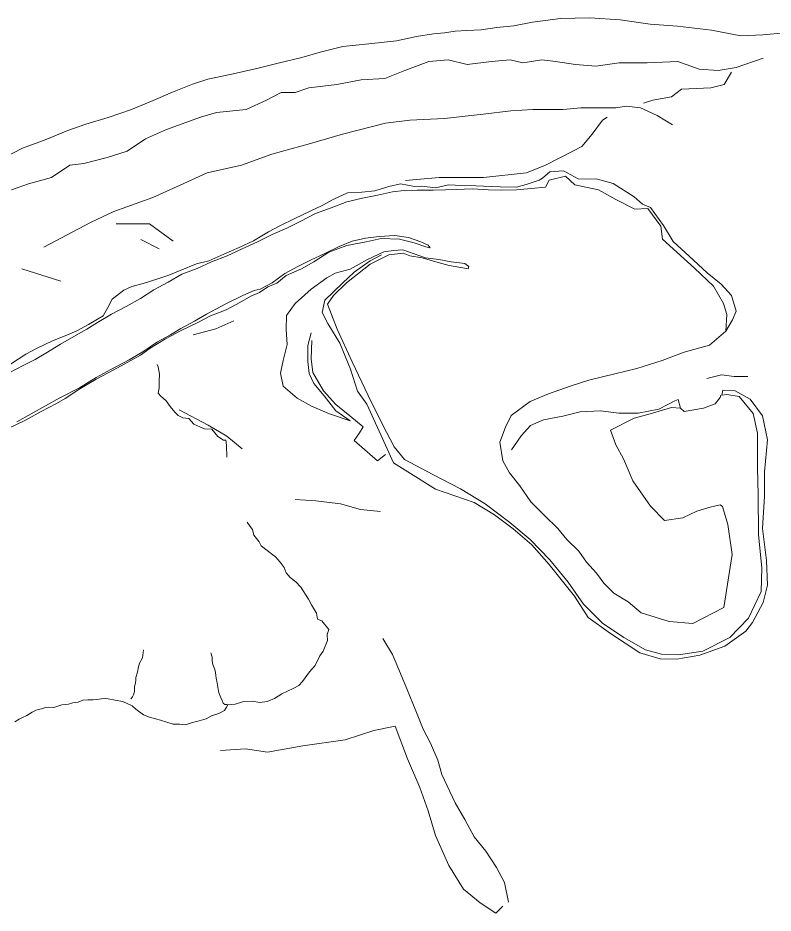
# Model space of a CAD drawing. Extents: x 683321 to 688873, y 7661944 to 7668387.
# Drawn here: x 685839.7 to 686083.6, y 7665160 to 7665449 of the extents above; entities that cross this region are included whole.
import ezdxf

# ---------------------------------------------------------------- set-up
doc = ezdxf.new("R2010")
doc.units = 0
doc.header["$MEASUREMENT"] = 0
doc.layers.add('01 CRESTA_Line', color=3, linetype='Continuous', lineweight=20)

msp = doc.modelspace()

# ---------------------------------------------------------------- linework, layer by layer
at = {"layer": '01 CRESTA_Line'}
for points in [[(686087.54, 7665444.26, 4160.55), (686080.31, 7665443.57, 4160.4), (686073.19, 7665443.27, 4159.9), (686063.75, 7665445.02, 4159.18), (686052.69, 7665446.32, 4159.05), (686043.94, 7665446.98, 4158.99), (686034.18, 7665448.36, 4158.94), (686024.45, 7665449.03, 4159.11), (686014.98, 7665448.82, 4159.19), (686005.92, 7665447.63, 4159.31), (685999.88, 7665446.5, 4159.16), (685994.34, 7665445.88, 4159.37), (685989.27, 7665445.15, 4159.33), (685984.72, 7665444.93, 4159.11), (685980.98, 7665444.72, 4158.96), (685977.53, 7665444.23, 4159.03), (685973.94, 7665443.93, 4159.18), (685968.39, 7665443.07, 4159.04), (685961.93, 7665441.67, 4159.12), (685953.02, 7665440.65, 4159.21), (685944.68, 7665439.83, 4159.29), (685937.28, 7665437.93, 4159.72), (685931.42, 7665436.3, 4160.02), (685924.18, 7665434.54, 4159.95), (685916.92, 7665432.65, 4160.16), (685908.29, 7665430.78, 4160.08), (685901.03, 7665429.24, 4160.16), (685896.08, 7665427.62, 4160.23), (685889.68, 7665425.04, 4160.01), (685883.35, 7665422.35, 4160.06), (685876.4, 7665419.41, 4159.96), (685868.84, 7665416.9, 4160.13), (685861.65, 7665414.75, 4160.27), (685855.85, 7665412.63, 4160.4), (685848.5, 7665409.69, 4160.47), (685841.18, 7665406.95, 4160.65), (685834.99, 7665403.78, 4160.47)], [(685837.62, 7665393.5, 4172.72), (685843.13, 7665395.5, 4172.41), (685850.56, 7665397.5, 4172.33), (685856.44, 7665401.5, 4172.26), (685861, 7665402, 4172.03), (685868.5, 7665404, 4171.68), (685875, 7665406, 4171.49), (685880.88, 7665410, 4171.37), (685887.75, 7665413, 4171.48), (685898.69, 7665417, 4171.55), (685903.81, 7665418.5, 4171.64), (685913.38, 7665419.5, 4171.97), (685920, 7665422.5, 4171.82), (685924.75, 7665425, 4171.65), (685929.31, 7665425, 4171.86), (685933.62, 7665426.5, 4171.98), (685942.69, 7665427.5, 4172.26), (685950.56, 7665429, 4172.23), (685958.19, 7665429.5, 4172.09), (685964.62, 7665432, 4171.86), (685972.38, 7665435, 4171.77), (685978.62, 7665435.5, 4171.91), (685984.81, 7665434, 4171.94), (685992.69, 7665435, 4171.88), (685998.69, 7665435.5, 4171.63), (686002.75, 7665434.5, 4171.77), (686008.94, 7665435.5, 4171.68), (686013.38, 7665435, 4171.65), (686019.81, 7665434, 4171.81), (686026.38, 7665433.5, 4171.48), (686033.94, 7665434.5, 4171.53), (686042.88, 7665434.5, 4171.68), (686052.88, 7665435, 4171.79), (686059.69, 7665432.5, 4172.16), (686065.88, 7665432, 4172.27), (686071.62, 7665433, 4172.35), (686080.44, 7665436, 4166.55)], [(686070.13, 7665431.5, 4172.76), (686067.81, 7665427.5, 4173.91), (686063.44, 7665426.5, 4176.45), (686054, 7665426, 4181.77), (686050.75, 7665423.5, 4184.55), (686044.75, 7665422.5, 4183.94), (686041.75, 7665421.5, 4183.74)], [(686051.06, 7665414.5, 4186.56), (686046.12, 7665417.5, 4185.94), (686040.81, 7665420, 4185.81), (686036.25, 7665420.5, 4185.73), (686032.81, 7665420, 4186.08), (686021.56, 7665420, 4185.37), (686015.69, 7665419.5, 4185.4), (686006.06, 7665419.5, 4185.15), (685998.88, 7665419, 4184.98), (685990, 7665418, 4184.96), (685977.5, 7665416.5, 4184.94), (685966.31, 7665416, 4185.05), (685958.38, 7665415, 4185.15), (685944.56, 7665411.5, 4184.98), (685934.25, 7665408.5, 4185.22), (685921.75, 7665405, 4185.11), (685911.88, 7665401.5, 4185.19), (685900.81, 7665399, 4185.21), (685892.12, 7665395, 4185.33), (685883.31, 7665391, 4185.17), (685870.75, 7665386.5, 4184.01), (685863.19, 7665383, 4183), (685848.06, 7665375, 4180.96)], [(686030.06, 7665417, 4192.24), (686028.5, 7665416, 4193.75), (686025.19, 7665411.5, 4196.53), (686021.81, 7665407.5, 4198.19), (686018.94, 7665406, 4198.51), (686010.06, 7665401.5, 4199.42), (686004, 7665399, 4199.55), (685990.06, 7665397.5, 4199.18), (685975.81, 7665397.5, 4199.36), (685964.94, 7665396.5, 4199.23)], [(686053.69, 7665323.04, 4215.62), (686050.84, 7665323.23, 4216.29), (686043.91, 7665321.25, 4215.81), (686038.68, 7665319.81, 4214.9), (686031.12, 7665315.96, 4214.85), (686032.77, 7665311.2, 4214.94), (686035.27, 7665306.66, 4214.82), (686038.31, 7665299.56, 4214.71), (686044.02, 7665291.44, 4214.25), (686048.53, 7665286.75, 4213.97), (686054.43, 7665287.65, 4214.07), (686058.94, 7665289.82, 4214.65), (686063.24, 7665291.09, 4214.13), (686066.46, 7665291.78, 4213.84), (686067.23, 7665291.31, 4213.53), (686068.97, 7665285.48, 4212.79), (686070.35, 7665275.77, 4211.51), (686067.7, 7665258.69, 4209.25), (686057.66, 7665253.53, 4208.55), (686050.07, 7665254.11, 4208.21), (686040.99, 7665256.94, 4207), (686036.76, 7665260.46, 4206.77), (686032.17, 7665263.36, 4204.74), (686028.91, 7665266.57, 4205.02), (686026.55, 7665269.76, 4205.18), (686023.38, 7665273.28, 4205.45), (686020.87, 7665276.86, 4205.3), (686016.95, 7665280.63, 4205.13), (686014.08, 7665284.17, 4204.96), (686009.68, 7665288.53, 4204.77), (686005.38, 7665292.75, 4204.56), (686001.76, 7665297.91, 4204.35), (685998.43, 7665302.15, 4204.16), (685996.36, 7665306.01, 4204.04), (685995.38, 7665312.09, 4203.19), (685997.15, 7665316.89, 4203.92), (685998.97, 7665320.72, 4204.33), (686005.2, 7665325.23, 4205.39), (686011.05, 7665327.65, 4205.83), (686018.01, 7665330.15, 4206.15), (686024.04, 7665332.06, 4206.31), (686032.46, 7665334.17, 4206.48), (686039.62, 7665335.83, 4207.09), (686047.72, 7665338.41, 4207.83), (686054.86, 7665341.07, 4207.92), (686063.08, 7665343.42, 4208.15), (686068.34, 7665347.85, 4208.16), (686070.49, 7665351.52, 4205.19), (686071.67, 7665354.39, 4203.48), (686070.2, 7665359.41, 4202.05), (686066.78, 7665363.09, 4202.01), (686062.32, 7665366.77, 4201.91), (686056.52, 7665372.12, 4201.68), (686051.31, 7665376.79, 4201.46), (686048.19, 7665381.97, 4200.25), (686044.05, 7665387.78, 4200.21), (686041.46, 7665388.88, 4200.95), (686038.68, 7665391.29, 4201.17), (686031.93, 7665395.61, 4201.1), (686026.84, 7665397.01, 4201.14), (686020.62, 7665397.06, 4201.22), (686015.92, 7665399.7, 4201.08), (686011.51, 7665399.31, 4200.8), (686009.08, 7665397.34, 4201.3), (686008.01, 7665396.61, 4201.25), (686003.89, 7665395.21, 4201.02), (686000.73, 7665394.36, 4201), (685995.46, 7665394.51, 4200.75), (685992.56, 7665394.56, 4200.6), (685987.65, 7665394.79, 4200.23), (685983.12, 7665394.93, 4199.89), (685978.73, 7665395.09, 4199.49), (685974.61, 7665394.18, 4199.15), (685970.14, 7665394.66, 4198.74), (685967.79, 7665394.58, 4198.49), (685963.27, 7665395.51, 4198.08), (685959.48, 7665394.63, 4197.71), (685954.99, 7665393.25, 4197.17), (685950.77, 7665392.77, 4196.81), (685946.18, 7665392.58, 4196.39), (685941.76, 7665390.53, 4195.85), (685938.01, 7665388.43, 4195.62), (685934.13, 7665386.59, 4195.03), (685929.11, 7665384.22, 4193.95), (685924.35, 7665381.91, 4193.21), (685920.65, 7665379.98, 4192.85), (685915.77, 7665377.07, 4192.2), (685911.13, 7665374.92, 4191.68), (685906.2, 7665372.78, 4191.09), (685901.37, 7665370.64, 4190.55), (685897.36, 7665369.68, 4190.05), (685892.17, 7665367.52, 4189.26), (685888.45, 7665366.01, 4188.86), (685884.91, 7665364.77, 4188.4), (685880.16, 7665363.3, 4188.03), (685876.46, 7665362.35, 4187.73), (685873.97, 7665361.08, 4187.38), (685870.17, 7665358.19, 4186.94), (685868.72, 7665355.55, 4186.82), (685867.24, 7665352.88, 4186.58), (685862.54, 7665350.05, 4185.98), (685858.8, 7665348.04, 4185.58), (685854.94, 7665346.34, 4185.19), (685850.87, 7665344.75, 4184.75), (685845.69, 7665342.3, 4184.29), (685842.28, 7665340.43, 4183.83), (685837.33, 7665337.28, 4183.33)], [(685836.65, 7665334.35, 4183.21), (685841.65, 7665336.95, 4183.61), (685845.26, 7665338.79, 4184.04), (685848.78, 7665340.81, 4184.47), (685853.49, 7665343.74, 4185.05), (685858.52, 7665346.59, 4185.5), (685862.03, 7665348.5, 4185.92), (685865.47, 7665350.67, 4186.39), (685869.99, 7665353.35, 4186.95), (685874.67, 7665355.89, 4187.41), (685879.3, 7665358.42, 4187.85), (685883.6, 7665361.21, 4188.51), (685888.25, 7665363.7, 4189.02), (685892.64, 7665366.31, 4189.43), (685897.56, 7665368.12, 4190.02), (685902.22, 7665370.29, 4190.67), (685907.34, 7665372.19, 4191.21), (685912.16, 7665374.46, 4191.79), (685917.09, 7665376.74, 4192.4), (685921.78, 7665379.13, 4192.97), (685926.61, 7665381.18, 4193.71), (685931.11, 7665383.42, 4194.47), (685935.82, 7665385.89, 4195.2), (685940.85, 7665387.72, 4195.83), (685945.94, 7665389.64, 4196.41), (685951.04, 7665390.82, 4196.91), (685955.81, 7665391.75, 4197.36), (685960.7, 7665392.92, 4197.88), (685964.46, 7665393.35, 4198.28), (685968.64, 7665393.44, 4198.62), (685973.79, 7665393.39, 4199.16), (685977.84, 7665393.51, 4199.48), (685981.37, 7665393.59, 4199.79), (685986.56, 7665393.81, 4200.23), (685991.73, 7665393.55, 4200.56), (685995.41, 7665393.44, 4200.87), (686000.74, 7665393.51, 4200.97), (686005.5, 7665393.97, 4201.19), (686010.09, 7665394.34, 4201.41), (686011.3, 7665396.64, 4201.34), (686016.53, 7665397.89, 4201.2), (686019.6, 7665395.17, 4201.33), (686027.19, 7665393.49, 4201.46), (686032.82, 7665390.35, 4201.48), (686038.92, 7665387.24, 4201.41), (686043.11, 7665387.52, 4200.36), (686047.36, 7665381.84, 4200.39), (686047.89, 7665377.61, 4201.44), (686052.47, 7665373.45, 4201.69), (686058.18, 7665368.28, 4201.86), (686064.32, 7665362.41, 4202.04), (686067.55, 7665356.87, 4202.2), (686068.71, 7665353.23, 4204.7), (686068.34, 7665347.85, 4208.16)], [(685871.44, 7665382.5, 4185.68), (685882.25, 7665382.5, 4185.63), (685889.81, 7665377, 4185.84)], [(685836.53, 7665316.49, 4182.51), (685842.13, 7665319.21, 4182.93), (685847.22, 7665321.98, 4183.49), (685852.21, 7665324.56, 4183.82), (685855.02, 7665326.14, 4184.56), (685859.72, 7665329.27, 4184.7), (685865.03, 7665332.43, 4185.23), (685868.9, 7665334.48, 4185.4), (685873.1, 7665336.72, 4186.1), (685879.26, 7665340.16, 4186.44), (685882.41, 7665342.43, 4187.12), (685887.35, 7665345.39, 4187.81), (685892.39, 7665348.13, 4188.48), (685897.58, 7665350.62, 4189.13), (685901.88, 7665352.82, 4189.77), (685905.35, 7665354.17, 4189.93), (685907.2, 7665354.92, 4190.17), (685911.36, 7665357.13, 4190.7), (685914.91, 7665359.18, 4191.32), (685917.7, 7665360.41, 4191.98), (685920.38, 7665362.16, 4192.55), (685923.32, 7665363.43, 4192.74), (685926.31, 7665365.82, 4193.03), (685931.32, 7665368, 4193.63), (685935.27, 7665370.24, 4194.16), (685940.12, 7665373.43, 4194.8), (685945.99, 7665375.53, 4195.52), (685952.15, 7665376.76, 4196.26), (685957.04, 7665377.84, 4196.96), (685962.98, 7665377.61, 4197.62), (685967.73, 7665376.38, 4198.28), (685971.45, 7665375.11, 4198.71), (685972.85, 7665374.8, 4199.03), (685972.23, 7665375.68, 4198.8), (685969.86, 7665376.71, 4198.61), (685965.87, 7665378.14, 4198.15), (685961.44, 7665378.82, 4197.55), (685956.37, 7665378.48, 4196.59), (685951.99, 7665377.88, 4195.94), (685947.69, 7665376.95, 4195.23), (685943.42, 7665375.18, 4194.87), (685938.89, 7665372.95, 4194.37), (685934.18, 7665370.77, 4193.81), (685930.07, 7665368.73, 4193.46), (685925.9, 7665366.47, 4192.97), (685921.84, 7665363.54, 4192.68), (685917.94, 7665361.41, 4192.08), (685915.98, 7665361.07, 4191.71), (685912.39, 7665359.38, 4191.1), (685906.84, 7665356.67, 4190.39), (685900.65, 7665353.34, 4189.63), (685896.78, 7665351.09, 4189.04), (685892.32, 7665348.77, 4188.39), (685888.99, 7665346.76, 4187.95), (685884.8, 7665344.42, 4187.31), (685880.04, 7665341.25, 4186.7), (685875.6, 7665338.6, 4186.21), (685869.78, 7665335.56, 4185.52), (685865, 7665332.96, 4185.22), (685859.56, 7665329.6, 4184.8), (685853.28, 7665326.36, 4184.19), (685848.63, 7665323.8, 4183.69), (685843.99, 7665321.17, 4183.27), (685839.36, 7665318.67, 4182.84)], [(685885.31, 7665374.5, 4184.06), (685879.44, 7665377.5, 4183.71)], [(685947, 7665318.94, 4201.65), (685940.37, 7665321.18, 4201.3), (685934.54, 7665323.64, 4200.95), (685929.85, 7665326.3, 4200.62), (685925.41, 7665330.16, 4200.8), (685924.49, 7665334.37, 4199.89), (685925.43, 7665338.42, 4199.97), (685926.69, 7665343.58, 4200.13), (685926.35, 7665348.4, 4199.9), (685926.5, 7665352.95, 4199.94), (685929.29, 7665356.84, 4199.65), (685934.38, 7665361.4, 4199.74), (685939.43, 7665365.08, 4199.82), (685942.19, 7665366.66, 4200.07), (685946.99, 7665367.89, 4200.94), (685952.62, 7665371, 4201.17), (685957.94, 7665373.56, 4201.22), (685960.97, 7665373.99, 4201.06), (685964.01, 7665374.19, 4200.86), (685967.69, 7665372.83, 4200.67), (685971.38, 7665371.55, 4201.04), (685975.63, 7665371.01, 4200.9), (685979.62, 7665370.24, 4200.92), (685984.04, 7665369.78, 4200.95), (685985.32, 7665368.8, 4201.01), (685985.13, 7665368.03, 4200.85), (685983.38, 7665368.36, 4200.92), (685978.94, 7665369.14, 4200.96), (685975.42, 7665370.02, 4200.87), (685970.27, 7665371.52, 4201.23), (685966.29, 7665372.24, 4200.83), (685964.14, 7665373.1, 4200.68), (685959.51, 7665372.49, 4201.33), (685953.49, 7665369.48, 4201.54), (685945.85, 7665363.52, 4201.71), (685941.65, 7665359.43, 4201.73), (685939.74, 7665356.57, 4201.8), (685942.83, 7665348.55, 4201.71), (685947.67, 7665337.94, 4201.56), (685952.8, 7665327.16, 4201.59), (685957.49, 7665317.75, 4201.61), (685961.18, 7665310.5, 4201.92), (685964.53, 7665306.51, 4202.03), (685973.71, 7665301.6, 4202.11), (685982.61, 7665297, 4201.84), (685990.65, 7665292.2, 4201.77), (685998.61, 7665286.13, 4202.22), (686005.19, 7665280.64, 4202.64), (686011.55, 7665274.05, 4203.2), (686017.43, 7665266.84, 4203.99), (686022.37, 7665259.78, 4204.73), (686028.53, 7665253.61, 4205.55), (686035.42, 7665248.96, 4206.47), (686042.38, 7665245.04, 4207.11), (686047.52, 7665243.63, 4207.47), (686053.04, 7665243.45, 4207.75), (686060.9, 7665244.56, 4208.04), (686069.64, 7665249.04, 4208.74), (686075.64, 7665255.29, 4209.33), (686079.7, 7665263.8, 4210.52), (686080, 7665271.45, 4211.3), (686078.86, 7665282.1, 4212.24), (686078.77, 7665295.21, 4213.91), (686078.55, 7665303.7, 4214.42), (686078.59, 7665314.99, 4214.65), (686077.14, 7665321.31, 4214.68), (686072.61, 7665326.85, 4214.71), (686068.62, 7665327.4, 4214.73), (686067.01, 7665327.28, 4214.6), (686067.37, 7665328.85, 4214.36), (686071.38, 7665328.65, 4214.6), (686076.16, 7665325.95, 4214.55), (686080.19, 7665320.6, 4214.39), (686081.77, 7665312.85, 4214.16), (686080.87, 7665302.44, 4214.12), (686080.77, 7665294.58, 4213.6), (686080.15, 7665284.15, 4212.3), (686081.47, 7665273.83, 4211.26), (686081.74, 7665265.85, 4210.54), (686080.36, 7665260.27, 4209.94), (686076.95, 7665253.83, 4209.1), (686074.84, 7665251.03, 4208.77), (686067.96, 7665246.25, 4208.3), (686059.95, 7665243.27, 4207.87), (686052.56, 7665241.97, 4207.57), (686047.15, 7665242.15, 4207.23), (686040.55, 7665244, 4206.76), (686031.05, 7665250.29, 4205.86), (686023.85, 7665255.5, 4204.97), (686019.44, 7665262.33, 4204.37), (686011.31, 7665272.56, 4203.25), (686005.65, 7665278.96, 4202.72), (685999.69, 7665284.03, 4202.31), (685993.59, 7665288.61, 4201.91), (685987.08, 7665292.63, 4201.64), (685974.6, 7665296.88, 4202.03), (685965.62, 7665302.46, 4202.05), (685961, 7665305.43, 4201.79), (685956.37, 7665315.56, 4201.68), (685952.44, 7665324.3, 4201.54), (685949.39, 7665328.53, 4201.45), (685947.17, 7665335.6, 4201.54), (685943.67, 7665344.05, 4201.73), (685939.84, 7665350.4, 4201.72), (685937.96, 7665353.91, 4201.76), (685938.81, 7665357.92, 4201.77), (685944.54, 7665363.41, 4201.72), (685948.27, 7665366.93, 4201.6), (685953.45, 7665370.65, 4201.37), (685957.1, 7665372.49, 4201.27)], [(685853.62, 7665364, 4180.74), (685841, 7665368, 4180.49)], [(685896.28, 7665346.68, 4188.35), (685903.59, 7665348.67, 4189.07), (685909.4, 7665351.23, 4190.14)], [(685947, 7665318.94, 4201.65), (685942.44, 7665322.15, 4201.65), (685938.58, 7665326.98, 4201.65), (685935.25, 7665330.96, 4201.32), (685933.78, 7665334.27, 4201.33), (685933.39, 7665338.11, 4201.29), (685933.36, 7665343.29, 4201.22), (685934.39, 7665347.34, 4201.23)], [(685934.68, 7665344.87, 4201.32), (685934.45, 7665338.94, 4201.3), (685934.93, 7665334.6, 4201.44), (685938.41, 7665328.63, 4201.49), (685942.41, 7665324.22, 4201.62), (685946.94, 7665320.61, 4201.72), (685951.17, 7665316.99, 4201.63), (685950.07, 7665315.03, 4201.21), (685948.36, 7665312.62, 4201.2), (685955.88, 7665305.99, 4201.33), (685958.47, 7665308.07, 4201.38)], [(685884.73, 7665337.15, 4185.06), (685884.97, 7665336.41, 4185.18), (685885.47, 7665334.05, 4184.69), (685885.29, 7665331.75, 4184.63), (685885.34, 7665329.5, 4184.53), (685884.98, 7665327.89, 4184.66), (685885.9, 7665326.88, 4184.4), (685887.6, 7665325.37, 4184.29), (685888.94, 7665323.56, 4184.02), (685890.41, 7665321.74, 4184.26), (685891.45, 7665320.65, 4184.55), (685893, 7665319.89, 4184.65), (685894.93, 7665319.72, 4184.5), (685896.52, 7665317.9, 4186.04), (685898.48, 7665317.03, 4186.56), (685899.93, 7665316.38, 4186.76), (685902.34, 7665316.24, 4186.3), (685904.24, 7665313.89, 4187.58), (685906.13, 7665312.75, 4187.16), (685906.84, 7665312.74, 4186.75), (685907.08, 7665311.14, 4186.94), (685907.24, 7665307.24, 4186.4)], [(686062.24, 7665332.58, 4212.43), (686066.98, 7665333.82, 4210.93), (686070.98, 7665333.21, 4210.62), (686075.45, 7665333.23, 4209.9)], [(685999.16, 7665309.53, 4203.99), (686002.26, 7665314.05, 4206.01), (686005.23, 7665317.48, 4207.6), (686009.42, 7665319.32, 4208.7), (686015.69, 7665320.49, 4210.46), (686021.25, 7665321.83, 4211.34), (686027.83, 7665322.14, 4212.42), (686033.77, 7665321.39, 4213.28), (686039.99, 7665321.43, 4214.91), (686046.75, 7665322.73, 4216.32), (686049.55, 7665324.2, 4215.36), (686051.89, 7665325.38, 4215.43), (686052.92, 7665325.82, 4215.28), (686053.69, 7665323.04, 4215.62), (686054.91, 7665321.97, 4213.97), (686061.11, 7665323.04, 4214.06), (686064.85, 7665324.39, 4214.01), (686066.45, 7665326.47, 4213.92), (686066.71, 7665327.27, 4214.43)], [(685912.17, 7665309.88, 4185.73), (685907.19, 7665314, 4186.4), (685901.12, 7665317.5, 4186.06), (685891.81, 7665322.5, 4185.42)], [(685956.79, 7665289.72, 4192.18), (685950.32, 7665290.33, 4190.82), (685943.85, 7665292.15, 4189.48), (685935.96, 7665293.16, 4188.39), (685929.29, 7665293.57, 4187.67)], [(685838.7, 7665221.73, 4182.07), (685840.09, 7665222.64, 4182.05), (685841.22, 7665223.22, 4182.18), (685842.63, 7665223.81, 4182.03), (685844.38, 7665224.9, 4182.08), (685845.65, 7665225.52, 4182.2), (685846.4, 7665225.79, 4182.3), (685847.74, 7665226.05, 4182.23), (685848.49, 7665226.44, 4182.45), (685849.67, 7665226.47, 4182.3), (685851.33, 7665226.35, 4181.88), (685852.61, 7665226.78, 4181.95), (685853.91, 7665227.28, 4181.99), (685855, 7665227.39, 4182.1), (685856.01, 7665227.52, 4182), (685857.43, 7665227.89, 4182.19), (685859.15, 7665228.08, 4182.08), (685860.69, 7665228.76, 4182.39), (685862.32, 7665228.84, 4182.33), (685864.07, 7665228.91, 4182.12), (685865.25, 7665228.99, 4182.23), (685866.73, 7665229.21, 4182.5), (685868, 7665229.31, 4182.55), (685868.89, 7665229.22, 4182.4), (685871.15, 7665228.71, 4182.4), (685873.61, 7665228.29, 4182.56), (685876.66, 7665226.89, 4181.94), (685877.81, 7665225.86, 4181.8), (685880.32, 7665224.06, 4181.9), (685882.27, 7665223.3, 4181.76), (685884.18, 7665222.69, 4181.92), (685885.77, 7665222.29, 4181.63), (685887.86, 7665221.69, 4181.62), (685889.82, 7665221.03, 4181.81), (685891.87, 7665221.02, 4182.14), (685893.88, 7665220.85, 4181.88), (685896.08, 7665221.5, 4182.14), (685898.21, 7665222.14, 4182.04), (685900.56, 7665222.74, 4182.16), (685902.26, 7665223.74, 4182.46), (685904.65, 7665224.5, 4182.16), (685906.43, 7665225.4, 4182.18), (685907.11, 7665226.46, 4182.28), (685907.53, 7665227.22, 4182.76), (685909.84, 7665227.47, 4182.52), (685912.72, 7665228.37, 4182.58), (685915.38, 7665228.41, 4183.05), (685917.8, 7665227.96, 4182.7), (685920.19, 7665228.34, 4183.04), (685922.62, 7665229.35, 4182.6), (685924.96, 7665230.85, 4183.11), (685926.82, 7665231.71, 4183.07), (685928.65, 7665232.52, 4182.94), (685930.49, 7665233.49, 4183.04), (685931.67, 7665234.78, 4183.14), (685933.9, 7665237.96, 4183.2), (685935.67, 7665240, 4183.02), (685937.27, 7665243.11, 4183.78), (685938.33, 7665244.57, 4183.9), (685939.7, 7665248.02, 4183.44), (685939.6, 7665249.98, 4184.12), (685940.11, 7665251.57, 4184.08), (685937.87, 7665254.39, 4183.27), (685936.51, 7665254.95, 4183.88), (685936.1, 7665256.9, 4183.94), (685934.52, 7665259.58, 4184.47), (685933.56, 7665261.37, 4184.36), (685931.08, 7665265.23, 4184.26), (685929.52, 7665266.93, 4184.51), (685927.69, 7665268.33, 4184.35), (685926.38, 7665269.86, 4184.37), (685925.7, 7665271.56, 4184.64), (685924.44, 7665273.35, 4184.8), (685922.86, 7665275.04, 4184.57), (685919.76, 7665277.37, 4184.69), (685918.23, 7665278.61, 4184.92), (685917.64, 7665279.85, 4184.96), (685915.86, 7665282.03, 4185.21), (685915.45, 7665283.86, 4184.98), (685914.68, 7665284.84, 4184.78), (685913.74, 7665286.26, 4184.36)], [(685957.55, 7665248.65, 4180.12), (685960.65, 7665243.49, 4179.5), (685963.3, 7665237.37, 4178.73), (685965.36, 7665232.38, 4177.97), (685968.23, 7665225.33, 4176.79), (685970.6, 7665219.45, 4176.05), (685972.98, 7665214.86, 4175.92), (685975.33, 7665209.4, 4175.43), (685976.67, 7665204.76, 4174.97), (685980.9, 7665195.57, 4174.12), (685984.02, 7665190.28, 4173.2), (685987.01, 7665184.66, 4172.52), (685990.81, 7665179.98, 4172.71), (685994.32, 7665174.73, 4172.51), (685996.88, 7665169.9, 4171.74), (685998.17, 7665163.55, 4169.91)], [(685876.21, 7665229.14, 4182.42), (685876.68, 7665229.88, 4182.55), (685877.02, 7665230.5, 4182.81), (685877.33, 7665231.53, 4182.8), (685877.35, 7665233.2, 4182.71), (685877.73, 7665234.28, 4182.65), (685877.78, 7665235.38, 4182.65), (685877.84, 7665236.1, 4182.72), (685878.36, 7665237.85, 4182.82), (685878.67, 7665239.55, 4182.9), (685878.95, 7665240.67, 4182.51), (685879.92, 7665242.48, 4182.27), (685880.29, 7665245.03, 4182.24)], [(685907.28, 7665227.36, 4182.81), (685906.56, 7665227.39, 4182.75), (685906.02, 7665227.77, 4182.56), (685905.63, 7665228.66, 4182.89), (685905.17, 7665229.8, 4183.06), (685904.76, 7665230.89, 4183.25), (685904.48, 7665231.65, 4183.19), (685904.01, 7665234.86, 4183.24), (685903.88, 7665235.36, 4183.31), (685903.71, 7665235.86, 4183.35), (685903.61, 7665236.71, 4183.34), (685903.49, 7665237.68, 4183.34), (685903.28, 7665238.68, 4183.27), (685903.14, 7665239.18, 4183.08), (685902.81, 7665240, 4183.09), (685902.56, 7665240.66, 4183.03), (685902.41, 7665241.65, 4183.05), (685902.46, 7665242.65, 4183), (685901.98, 7665244.04, 4183.06)], [(685905.12, 7665212.5, 4175.14), (685913.19, 7665213, 4175.25), (685920.31, 7665212, 4175.69), (685931.69, 7665214, 4175.73), (685945.44, 7665216, 4175.88), (685954.69, 7665219, 4175.79), (685961.54, 7665220.36, 4174.19), (685965.54, 7665209.82, 4172.86), (685969.55, 7665200.62, 4171.48), (685972.24, 7665193.06, 4170.27), (685974.54, 7665185.05, 4168.92), (685978.9, 7665175.39, 4167.94), (685983.58, 7665167.79, 4167.27), (685988.99, 7665163.33, 4167.62), (685994.04, 7665160.02, 4167.8), (685996.35, 7665162.28, 4167.83)]]:
    msp.add_polyline3d(points, dxfattribs=at)

doc.saveas('drawing.dxf')
